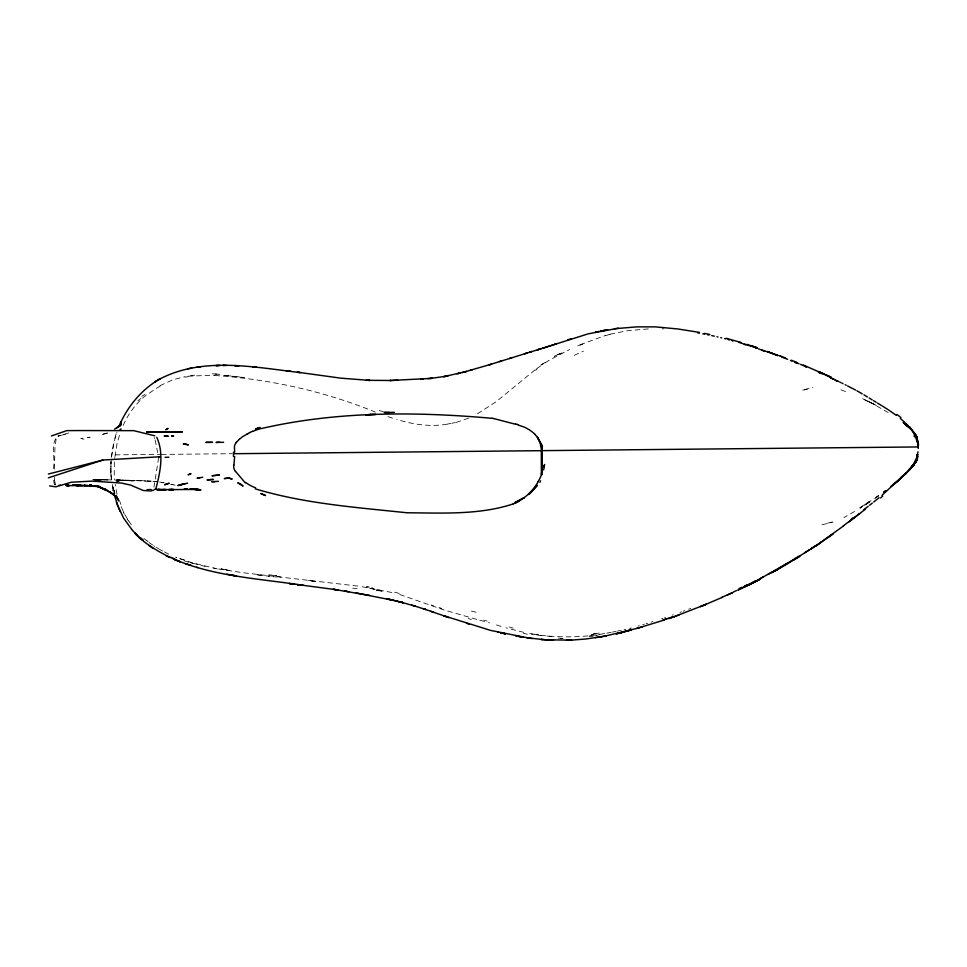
<?xml version="1.0" encoding="UTF-8"?>
<svg xmlns="http://www.w3.org/2000/svg" width="967" height="967" viewBox="0 0 967 967"><rect width="100%" height="100%" fill="white"/><g stroke="black" fill="none" stroke-linecap="round" stroke-linejoin="round"><path stroke-width="0.73" stroke-dasharray="4.83 3.63" d="M859.76 507.675L874.301 498.549M53.342 468.56C55.723 458.684 49.897 444.663 57.319 436.443M54.466 469.152L54.95 447.661L56.146 438.873M110.818 467.907L110.879 473.685L111.048 461.743M114.336 461.924L114.239 475.208A51.964 48.217 89.9 0 0 114.384 477.722L114.602 479.983M111 461.815L110.818 469.889M111.132 460.485L110.891 463.979L110.939 463.362M111.326 457.367L113.369 444.421L116.983 432.176M111.519 456.762L114.469 440.118M114.674 458.382L114.795 457.5M158.661 457.621L153.958 487.247M114.952 456.617L117.092 443.394L120.198 432.89M114.771 438.341L116.656 432.309M123.196 425.48C128.696 412.486 137.749 401.208 149.099 392.856M840.952 389.81L846.512 391.949M535.029 369.877L496.301 401.656L476.453 414.396M875.473 498.223L878.737 495.805M137.834 400.749L141.037 398.452M536.576 368.741L543.551 363.918M869.684 501.547L864.849 504.919L869.696 501.595M864.812 504.701L869.659 501.402M545.195 362.806L547.987 360.969A55.53 52.834 77 0 1 551.045 359.216L569.551 349.57M862.685 398.755L877.093 405.826L862.661 398.803M141.798 396.337L144.893 394.331M541.145 364.91L545.062 362.552M854.635 511.483L843.84 517.623M159.918 385.712L172.791 379.801L184.939 376.671M580.031 344.796L605.402 335.501M468.596 418.119L457.016 422.132A116.789 75.027 69.6 0 1 455.288 422.7M107.53 432.878L100.967 434.715L109.356 432.865M68.79 432.914L60.595 435.513M688.637 609.222L690.789 608.436M683.198 611.217L684.841 610.612M679.898 612.413L681.542 611.821M672.198 615.169L673.298 614.782M664.474 617.84L665.586 617.466M661.597 618.807L663.036 618.324M651.19 622.144L652.894 621.624M599.866 634.473L595.938 635.67L598.561 634.872M59.18 435.754L57.996 436.105L60.087 435.561M59.325 435.706L58.177 436.057L63.52 434.691M646.101 623.667L647.793 623.171M637.99 626.06L639.308 625.673M62.359 435.029L65.224 434.195L63.943 434.57M821.974 524.815L832.962 521.987M642.704 624.67L644.397 624.174M807.397 389.024L801.788 390.39L813.017 387.489M630.121 628.284L631.439 627.934M610.056 334.207L627.232 330.738L649.667 328.804M827.426 523.207L832.938 521.878M455.252 422.579L451.77 423.292M625.939 629.287L624.029 629.698M621.152 630.303L617.417 631.076M616.172 631.33L612.437 632.08M611.192 632.321L606.793 633.143M450.803 423.473L447.516 424.078M447.141 424.15C430.339 427.136 412.994 424.416 396.845 419.473M604.593 633.53C582.847 637.531 560.461 637.773 538.534 635.005M188.118 376.223L210.455 375.281A145.739 133.615 -68.7 0 1 214.892 375.583M589.06 636.685L593.23 636.226M190.547 375.559L194.718 375.208M151.251 489.254L147.31 489.338A92.832 50.224 -89.3 0 1 146.295 489.29M111.834 479.874L93.376 479.874M94.524 479.874L99.927 479.813L95.443 479.837L97.74 479.777M95.902 479.825L104.496 479.898M147.661 489.362L149.788 489.314L147.782 489.35M95.443 479.837L101.269 479.862L96.857 479.777L99.746 479.765M115.194 454.865L160.171 454.393M161.416 454.417L232.189 453.692M105.778 479.801L101.728 479.717L106.781 479.85M92.675 479.741L99.468 479.898M149.571 489.302L151.589 489.314M103.965 479.825L107.941 479.934M97.643 479.85L95.08 479.837L100.943 479.862M116.524 480.043L120.416 480.091L115.786 480.031L117.708 480.079M157.694 481.699L131.79 480.442L135.114 480.551M129.796 480.72L117.007 480.067M122.398 480.261L116.306 480.031L123.002 480.43L117.019 480.2L118.337 480.248M124.876 480.212L134.087 480.526L128.913 480.321M128.43 480.514L132.805 480.623L125.577 480.394L130.46 480.599L127.1 480.454M141.75 480.684L137.012 480.526M121.927 480.115L126.786 480.285M121.697 480.236L124.211 480.345M126.181 480.43L129.155 480.551M93.485 479.717L97.534 479.874M132.588 480.454L126.363 480.575M151.227 481.143L147.359 480.998L149.631 481.082M141.182 480.659L150.779 481.155M98.283 479.85L101.487 479.97M128.333 480.659L122.446 480.418L126.012 480.563M223.776 375.329L244.361 377.529L223.812 375.256L227.922 375.51M116.245 480.14L117.72 480.212M122.954 480.297L124.973 480.381L118.917 480.091M662.165 328.792L663.954 328.865M369.43 587.005L366.408 586.86L372.416 587.634M272.875 575.486L276.816 575.728L268.923 574.749M214.904 375.498C269.853 379.209 324.296 391.224 375.317 412.087M273.468 576.731L277.239 577.045M116.076 480.95L117.466 481.07M257.44 574.918L269.43 576.235L265.345 575.691M118.796 481.191L116.596 480.974L120.283 481.336M154.901 481.385L156.847 481.626M357.778 586.087L242.366 572.645L216.693 568.705M362.166 586.751L393.871 592.892M541.315 635.621L531.318 633.989M534.485 634.4L527.789 633.192M257.295 574.628L261.356 575.377M159.591 481.977L164.257 482.847M369.757 588.202L375.788 589.483L372.646 588.794M161.562 482.328L163.508 482.702M175.16 485.156L170.76 484.262M217.285 568.898L192.288 562.818L175.692 557.137M215.834 568.536L213.26 567.992M171.026 484.322L173.081 484.757M523.824 632.382L505.934 627.801M381.482 590.571L375.704 589.278M225.093 569.587L229.167 570.53L221.092 568.801L229.167 570.53M192.929 563.253L205.246 566.457M184.467 560.159L176.151 557.633M190.294 562.697L193.001 563.423M479.825 620.222L485.168 621.66M476.731 619.388L443.829 609.923L398.501 594.101M488.468 622.591L489.58 622.917M496.422 624.948L501.099 626.362M184.782 561.053L188.94 562.335M392.505 418.131L385.047 415.713M55.143 484.733L54.116 483.524L53.39 478.363M431.125 604.979L433.567 605.801M439.018 607.445L441.895 608.545M872.548 403.638L867.931 400.967L877.093 405.826M168.681 554.067L163.532 551.444M162.686 551.009L159.434 549.28M867.556 401.112L872.367 403.723M876.827 406.043L888.117 412.522M154.696 546.379L153.765 545.763M152.568 544.953L149.595 542.898A90.161 86.003 -71.6 0 1 149.075 542.378M146.972 540.928L143.986 538.498M131.355 524.779L128.551 520.766M127.535 519.134L124.634 514.142M154.2 437.483L154.708 438.571M123.873 512.679L123.353 511.652M123.111 511.12L120.295 504.714M55.53 484.624L54.926 482.231M115.013 493.243L113.296 488.492L114.481 492.179L113.768 489.918L113.997 490.68M113.296 488.492L113.574 489.35L112.861 487.017L113.574 489.35M113.163 488.009L112.305 484.552M117.055 494.379L115.206 484.527M113.224 491.151L111.713 483.548M155.095 439.925L157.645 452.459M113.018 490.209L113.199 490.982M111.507 479.584L110.915 473.794M111.241 479.064L110.867 472.537M54.636 480.019L54.478 477.372M110.879 473.685L110.83 471.038L110.83 471.715M54.877 482.255A27.354 14.771 -90 0 1 54.599 480.031M120.899 504.448A66.445 60.002 83.7 0 1 119.884 501.643M124.417 514.299A38.535 31.524 74.1 0 1 123.643 512.824M128.393 520.899A39.031 31.621 72.2 0 1 128.079 520.415M127.777 519.92A39.031 31.621 72.2 0 1 127.378 519.267M140.771 538.377A81.99 78.823 -77.3 0 1 138.789 536.625M136.867 534.787A81.99 78.823 -77.3 0 1 134.993 532.877M133.192 530.907A81.99 78.823 -77.3 0 1 131.331 528.731M148.048 541.617A90.161 86.003 -71.6 0 1 147.044 540.831M158.842 548.833A65.454 61.815 -85 0 1 157.101 547.793M156.63 547.503A65.454 61.815 -85 0 1 156.158 547.201M175.208 558.684A114.952 108.099 86.2 0 1 168.016 555.747M352.701 588.141A276.526 72.622 -6.7 0 1 357.089 588.746M394.657 592.191A320.15 152.967 -27.6 0 1 399.262 593.436M471.376 619.472A96.712 9.271 10.8 0 1 468.221 618.554M483.766 620.173A144.796 39.72 26.3 0 1 487.126 621.092M471.425 611.144A126.278 22.64 22.6 0 1 479.257 613.018M513.09 628.079A85.531 5.681 15 0 1 509.222 626.954M527.366 634.195A182.134 116.862 2.5 0 1 523.365 633.361M538.607 634.763A90.572 49.764 4.2 0 1 534.57 634.159M630.266 628.78A113.332 104.315 -4.7 0 1 628.925 629.118M605.439 335.646A140.662 138.499 -36.5 0 1 610.092 334.352M574.18 355.373A133.543 51.07 -22.6 0 1 583.403 351.239M541 365.03A70.059 4.714 -32.8 0 1 542.801 363.797M535.513 370.264A97.897 74.024 -5.4 0 1 537.072 369.14M383.597 411.894A285.579 29.3 23 0 1 379.354 410.504M184.963 377.178A105.016 92.191 -53.6 0 1 188.118 376.719M149.365 393.182A93.569 89.629 24.3 0 1 160.196 386.171M878.701 495.527L875.413 497.932L878.689 495.575M878.689 495.418L875.389 497.763L878.689 495.418M869.841 501.825L859.989 508.183L869.841 501.825M558.467 354.248L554.224 356.315L562.867 352.532L558.467 354.248M594.04 633.832L588.867 636.105L594.028 633.856L599.419 633.034L594.04 633.832M582.339 344.167L577.335 346.005L582.339 344.167M89.399 437.277L87.405 437.483L91.091 437.169L89.399 437.277M219.86 374.35L211.797 373.782L219.86 374.35M118.433 480.418L116.403 480.369L118.433 480.418M131.041 480.394L127.523 480.273L131.041 480.394M133.893 480.937L130.63 480.804L133.893 480.937M378.822 590.511L376.272 590.293L382.05 591.538L378.822 590.511M315.726 581.566L307.893 580.285L315.726 581.566M562.939 638.558L557.572 638.002L562.927 638.571M551.661 636.661L546.343 635.887L551.71 636.709M280.913 577.033L276.937 576.308L280.926 577.057M82.509 438.8L80.89 438.462L84.081 439.199L82.509 438.8M55.615 484.733L54.454 484.382L55.615 484.733"/><path stroke-width="1.45" d="M48.398 477.831L102.792 460.038L159.809 456.775L158.636 456.883M918.203 447.878L918.009 441.387M917.961 451.819L917.151 456.339M234.63 456.533L233.966 465.127M918.227 448.059L918.469 444.24L917.054 440.082M917.502 454.417L916.946 460.123L914.286 464.063L916.982 460.014L917.49 454.43L916.982 460.05L917.985 456.533M917.465 454.43L916.958 460.111L909.053 470.397L916.982 460.014L914.407 463.858M542.161 474.7L542.306 446.428L537.845 438.341M234.643 452.121L234.437 447.08A7.422 7.385 17.6 0 1 234.449 446.391L234.498 446.005A6.757 6.467 -57.6 0 1 235.972 443.067M544.058 466.021L544.155 465.369L543.925 466.783M544.626 464.462L543.623 469.938M541.133 474.048L541.375 471.739A42.27 41.641 -71.2 0 0 541.351 470.349L541.302 449.051L540.154 442.971A22.688 21.673 58 0 0 539.671 441.75L537.942 438.22A21.298 21.177 37.8 0 0 537.265 437.084M917.006 456.762L913.888 463.689L907.493 471.582M539.937 482.352L540.553 480.768M118.808 426.749C126.568 408.159 139.611 391.72 156.666 380.841L154.901 382.038L160.353 378.665L157.573 380.212M120.5 422.978L120.96 421.963M538.099 481.578L538.462 480.913A26.363 26.327 67.3 0 0 541.544 474.156M155.977 488.504C160.256 471.944 164.136 453.753 156.787 437.289M119.944 426L121.383 424.054L119.618 426.048M914.226 463.809L916.97 459.808L911.676 467.037M906.393 472.645L900.712 477.795L909.04 470.409L914.323 464.039L913.15 465.369M120.488 425.057L121.359 423.872L116.922 427.728L119.751 425.734L119.195 426.133M911.676 467.484L914.262 464.063L911.748 467.412L914.262 464.063L911.748 467.412L914.262 464.063L913.078 465.465M155.083 489.254L156.436 489.35L155.119 489.205M236.589 442.161L238.438 440.166A14.904 8.691 -43.9 0 1 239.333 439.284M906.55 472.573L897.727 481.252L890.68 486.558M900.954 478.024L894.27 483.887L906.417 473.177M903.782 475.28L881.989 495.273M51.42 435.984L66.759 430.605L80.89 430.557L133.736 430.653L154.805 435.815M239.345 439.308L241.593 437.483A23.244 20.053 -27.2 0 1 242.475 436.758L247.093 434.086M879.051 497.727L873.721 502.006M872.331 503.094L869.563 505.257M860.533 512.933L865.465 509.089M884.08 492.227L885.953 490.752M868.173 506.333L863.99 509.549M843.272 525.903L848.639 521.817M843.707 525.806L816.341 545.569M851.214 519.194L853.051 517.828M821.66 541.786L816.438 545.581L833.034 533.869L827.498 537.87M153.91 489.991L151.021 490.982L143.273 490.511L130.666 485.096L121.31 483.041L91.95 481.107L71.171 482.231L55.941 486.824L49.619 485.905M816.136 545.557L799.346 556.218M114.565 429.155L117.805 427.112M797.255 556.992L798.391 556.255M794.959 558.479L796.107 557.741M792.662 559.953L793.81 559.216M789.556 561.936L790.365 561.416M804.846 552.737L809.306 549.885M777.843 568.717L788.734 562.456M776.731 569.345L749.352 584.757L760.461 579.015L738.002 590.063L754.743 581.868L743.418 587.211M787.09 563.495L778.29 568.753M788.335 563.169L799.673 556.339M794.016 559.808L799.649 556.315M788.008 562.963L793.617 559.615M777.202 569.841L788.383 563.181M158.479 379.717C201.994 356.291 253.644 367.134 300.217 372.585L297.28 372.162L340.819 378.157L370.047 380.43L366.36 380.224M519.086 501.039L515.351 502.985M777.178 569.382L774.954 570.615M514.662 503.481L519.581 500.737M767.871 574.495L770.228 573.213M760.364 579.015L743.514 587.392M248.301 433.434L250.078 432.539M760.751 578.23L763.132 576.997M754.635 581.554L743.369 587.042M753.172 582.025L755.964 580.647M744.687 586.038L747.527 584.721M738.993 588.637L741.846 587.344M733.433 591.949L736.781 590.45M727.087 595.08L732.684 592.59L721.551 597.497M722.385 597.316L700.471 606.635L705.874 604.399M706.091 604.315L673.794 616.813L679.354 614.807M252.58 431.403L256.666 429.88A68.319 67.678 84.1 0 1 259.676 428.937C335.597 411.156 414.71 411.458 491.985 418.312M513.296 503.892C479.245 515.145 442.354 512.993 406.974 512.776C356.17 507.385 304.351 503.662 255.264 488.843M121.165 428.949L120.005 429.396M669.176 618.421L674.156 616.68L668.741 618.542M491.502 364.088L489.266 364.837L501.776 360.884L499.395 361.622M546.609 346.996L542.257 348.362L588.238 333.833L618.372 328.212M554.091 344.518L556.641 343.648L555.227 344.119M663.87 620.161L636.927 628.393L642.281 626.882M511.785 357.79L509.621 358.491L527.1 353.015L524.465 353.862M525.71 353.463L543.611 347.927M672.428 617.006L662.939 620.052L667.025 618.771M500.749 361.199L510.636 358.177M567.653 339.864L571.014 338.788M531.983 351.48L529.408 352.314L530.665 351.903M553.861 344.651L547.274 346.754M541.315 348.628L537.35 349.849L538.897 349.365M490.16 364.523L462.117 372.609M470.01 370.446L472.307 369.793M636.927 628.393L604.834 636.153M48.35 474.048L102.78 460.099M464.946 371.872L466.481 371.485L443.768 376.647L448.011 375.885L446.416 376.175M744.276 344.059L749.933 345.848M456.98 373.818L459.796 373.177L458.346 373.504M199.976 477.577L197.075 478.242L202.768 477.251M185.132 483.693L182.727 484.165L187.61 483.149M599.008 331.367L595.273 332.189L596.651 331.886M187.538 368.85L191.671 368.016M180.358 484.697L182.69 484.262M606.357 330.061L600.289 331.101L607.663 329.82M600.253 636.927L606.128 635.923L585.917 639.006L570.735 640.166L566.42 640.251L571.642 640.13L545.243 639.791L526.93 637.749L532.249 638.558M595.321 637.664L601.547 636.721M445.521 376.344L430.339 378.435L389.858 380.527L397.655 380.236M200.798 366.735L196.712 367.267M614.323 328.744L636.902 326.87L655.288 326.87L677.613 328.937L699.54 332.406M165.804 435.766L164.197 435.948L168.282 436.165L166.711 436.165M60.498 485.253L58.709 485.313M218.433 481.336L211.64 481.699L214.807 481.663M219.533 442.161L216.04 442.451L223.619 442.282M430.339 378.435L432.213 378.278L427.583 378.629M168.887 457.198L165.055 457.355M420.609 379.137L423.22 378.979L422.398 379.028M84.806 485.398L77.674 485.519L100.097 486.631L91.031 485.748L97.607 486.353L95.249 485.918M218.639 365.526L215.907 365.611L220.162 365.478M384.503 412.534L394.415 412.341M190.837 488.988L193.847 488.903L189.895 489L200.918 489.822L192.179 488.903M171.534 489.604L168.476 489.64L173.601 489.556L163.532 489.592L166.529 489.653M66.167 485.627L82.4 485.519M172.38 489.58L169.358 489.628L170.458 489.628M390.728 380.478L368.415 380.333M158.346 431.85L147.613 431.838L163.471 431.85M224.417 365.453L222.894 365.466L227.04 365.429M159.966 431.886L162.154 431.862L147.528 431.85M233.845 453.704L541.242 450.682M543.176 450.634L918.142 446.947M156.376 489.604L165.49 489.628L158.842 489.58L164.499 489.616M179.995 431.898L182.231 431.874L176.49 431.911M150.223 431.898L147.697 431.886L154.394 431.874M182.038 431.874L151.033 431.874L162.686 431.874M152.145 431.886L148.725 431.862L155.941 431.898M171.401 431.886L180.95 431.886L179.161 431.874M173.528 489.592L171.171 489.604L194.899 489.483L191.176 488.794M161.755 431.886L178.061 431.874M176.695 431.862L159.096 431.874L160.522 431.874M151.517 431.886L153.149 431.886M160.667 431.85L159.217 431.85L169.709 431.886L160.099 431.898M147.105 431.874L150.731 431.85M149.873 431.826L158.89 431.874L157.488 431.874M147.274 431.874L150.937 431.814M153.535 431.874L154.962 431.874L146.875 431.814L153.741 431.886M154.152 431.85L155.566 431.85M170.289 431.874L175.498 431.874L171.8 431.862M152.049 431.85L153.427 431.85M147.6 431.911L151.662 431.838M151.251 431.826L157.403 431.911M171.207 431.874L172.61 431.874M164.015 431.886L164.922 431.886L162.021 431.85L163.641 431.898M153.112 431.886L160.135 431.911L156.642 431.838M167.46 431.874L168.935 431.874L163.278 431.85L164.704 431.862M174.954 431.911L166.324 431.778L172.138 431.874M158.201 489.604L159.422 489.616M164.305 431.898L156.485 431.886L157.875 431.85M149.027 431.874L147.032 431.814M172.984 431.862L174.108 431.874M155.179 431.826L159.434 431.862M88.251 485.482L83.924 485.386L86.281 485.446M549.824 640.045L553.571 640.154M384.358 412.341L389.532 412.51M237.507 365.731L234.691 365.635L239.091 365.804M546.379 639.852L550.997 640.057L541.133 639.465L542.342 639.55M191.261 488.77L200.084 489.785L192.868 489.012L197.872 489.894L195.926 489.628M252.327 366.783L256.352 367.182L253.886 366.94M288.831 371.014L286.075 370.712L290.571 371.219M303.07 585.301L297.195 584.6L303.07 585.301C248.93 576.912 188.867 575.885 143.551 541.29M301.293 585.083L334.908 589.519L338.438 590.051L333.156 589.266L369.817 595.442M197.232 489.604L191.43 488.794L194.681 489.254M528.248 637.954L490.511 630.387L443.599 615.677L446.077 616.608M346.186 591.248L344.506 590.97L348.857 591.695M519.098 636.528L523.763 637.301L522.555 637.096M356.207 592.964L394.5 600.604M232.37 575.244L236.613 576.006L226.822 574.18M697.618 332.853L699.371 333.168M191.611 488.843L194.536 489.375L192.01 488.903M515.544 635.863L520.427 636.769M702.852 333.82L704.592 334.159M493.932 418.614L515.725 424.308M94.899 485.797L98.586 486.522L96.857 486.232L106.974 490.45L103.711 489M707.663 334.763L709.004 335.029M704.435 333.385L709.814 334.473M504.049 633.53L505.415 633.82L500.543 632.756L505.415 633.82M711.664 335.585L714.323 336.153M388.25 599.117L389.713 599.455M497.92 632.176L498.754 632.37M716.97 336.746L717.925 336.963M396.833 601.148L395.467 600.821L403.215 602.707L386.643 598.67L392.989 600.253M403.215 602.707L401.716 602.356L415.387 606.236L411.773 605.112M398.827 601.655L400.29 602.006M720.753 337.64L721.696 337.882M196.688 567.266L197.812 567.569M724.513 338.607L725.721 338.933M726.096 338.257L741.363 342.56M728.151 339.61L729.36 339.961M731.777 340.65L732.986 341.013M191.067 565.344L185.809 563.809L186.788 564.099M743.877 344.252L745.811 344.832M518.227 425.081L522.361 426.447A37.205 35.888 29.1 0 1 524.634 427.245L526.858 428.454A33.772 33.772 0 0 1 534.775 434.123M738.764 342.306L742.898 343.623M466.553 623.316L469.454 624.247M414.698 606.019L425.855 609.561L424.767 609.198M430.653 611.301L433.712 612.316L423.558 608.739M746.862 344.361L757.354 347.866L752.048 346.065M755.602 347.951L757.076 348.434M758.563 348.93L760.038 349.413M761.513 349.909L763.725 350.646M764.837 351.021L765.937 351.396M444.349 615.967L432.805 612.014M767.049 351.77L769.248 352.52M770.361 352.907L771.787 353.414M779.402 355.675L780.744 356.17M773.213 353.922L774.652 354.442M445.243 616.305L448.906 617.635M776.078 354.974L777.504 355.493M760.993 349.909L765.151 351.444M794.886 362.238L799.117 363.822M779.958 355.88L785.845 358.104M781.759 357.113L784.66 358.225M791.296 360.207L796.748 362.335M916.341 436.866L917.864 440.771M786.111 358.793L787.561 359.361M790.45 360.498L791.9 361.066M795.225 362.395L797.11 363.145M803.323 365.006L830.919 377.178M804.617 366.215L806.49 367.001M800.531 364.354L806.007 366.735M818.384 372.15L821.72 373.6M824.392 374.193L819.23 371.92L829.323 376.598M818.59 372.331L821.454 373.48M825.939 374.918L831.366 377.384M165.937 555.759L169.648 557.463M833.01 378.883L834.594 379.62M837.773 381.119L838.824 381.614M105.294 489.749L106.757 490.39L102.889 488.432L113.332 494.161L107.881 490.934M829.42 377.178L833.784 379.282L831.04 377.988M839.876 382.122L840.927 382.642M841.979 383.15L843.031 383.669M845.134 384.697L846.173 385.217M847.539 385.906L855.626 390.088M837.748 381.361L835.065 380.007L837.712 381.385M856.955 390.813L862.213 393.823M863.954 394.85L867.411 396.941M872.198 399.867L869.14 397.993M877.528 403.094L881.517 405.524M873.527 400.676L876.199 402.296M882.388 406.055L887.525 409.283M109.718 491.877L117.164 497.884L115.46 495.89L116.91 497.751L115.943 496.506M888.371 409.839L896.361 415.387M905.269 424.029L903.42 422.652L908.134 426.459L903.565 422.555C908.569 427.184 916.124 431.898 916.885 439.187L916.547 436.492L913.755 432.805L916.462 436.915M911.023 429.203L903.432 422.567L910.89 429.082L916.511 436.371L910.346 428.163M149.015 545.497L153.185 548.494M903.456 422.555L905.39 423.884M140.856 538.087L143.152 539.937M908.303 426.604L905.559 423.981M900.289 418.433L904.58 422.18M142.741 540.613L132.479 530.46L123.607 518.107L117.853 505.971L113.719 493.073L114.058 494.367M141.593 539.671L139.212 537.592L140.07 538.377M905.728 423.268L909.512 427.16M245.328 482.896L235.585 471.449M138.221 536.661L134.884 533.18L137.157 535.573M913.61 432.672L916.474 436.347L913.597 432.696L916.462 436.347L913.73 432.781L915.544 435.96M115.46 495.89L118.929 500.954L117.164 497.981M917.453 442.233L916.607 436.588M542.197 445.811L537.688 437.435M117.889 499.25L116.125 495.866M116.221 496.107L116.753 497.219M118.506 507.59L120.138 511.446M116.403 502.139L117.853 505.971M917.864 443.986L918.094 445.751A14.723 14.009 -79.5 0 1 918.167 447.129M916.535 436.468L916.873 439.175M916.837 436.975L917.514 442.959M233.458 452.181A55.566 35.574 89.9 0 1 233.446 456.46M235.452 471.545A9.706 9.537 5.5 0 1 233.7 465.103M255.626 487.839A35.96 34.619 18 0 1 245.691 482.448M515.302 502.876A45.135 43.757 -25.4 0 1 513.247 503.771M519.074 501.003A48.592 48.435 -33 0 0 521.225 499.673L522.651 498.742A51.892 51.771 -34.9 0 0 538.196 481.626M534.691 434.219A18.47 18.18 45.4 0 1 537.181 437.132M517.937 424.622A116.91 3.578 17.2 0 1 515.653 423.909M491.998 418.264A38.982 38.922 -30 0 1 493.944 418.566M250.03 432.418A49.8 45.945 -38.8 0 1 252.532 431.294M247.129 434.147A51.577 51.021 -62.5 0 1 248.338 433.494M236.081 442.511A24.405 20.827 -54.2 0 1 236.456 442.052M882.738 496.119A115.653 82.243 -39.9 0 1 880.55 497.969M907.59 471.678A27.668 23.45 -46.7 0 1 906.647 472.67M915.133 436.141A21.782 19.267 62.8 0 1 916.607 440.178M909.766 426.918A23.389 18.615 50.9 0 1 910.624 427.946M904.23 422.603A63.774 45.316 45.5 0 1 905.366 423.679M896.953 414.529A76.768 75.221 57.3 0 1 900.966 417.587M537.338 485.386L528.828 494.488L537.338 485.386M900.761 478.109L897.654 481.252L900.761 478.109M903.674 475.293L900.724 478.049L906.405 473.044L903.674 475.293M854.441 517.55L848.978 521.793L859.784 513.441L854.441 517.55M885.905 490.692L883.911 492.203L885.905 490.752M166.892 428.985L165.695 429.771L168.077 428.393L166.892 428.985M816.1 545.521L810.443 549.208L816.1 545.521M524.356 497.57L514.855 502.671L524.356 497.57M777.033 569.744L771.34 572.802L777.045 569.768M257.693 428.067L255.433 429.13L260.111 427.487L257.693 428.067M168.899 483.319L164.704 484.697L168.899 483.319M190.777 473.806L188.094 474.809L190.777 473.854M180.249 484.878L177.843 485.543L182.618 484.334L180.249 484.878M631.052 629.988L620.935 632.684L631.052 629.988M621.781 632.575L616.245 633.844L621.781 632.575M370.615 414.396L365.804 415L375.534 414.456L370.615 414.396M219.183 475.002L212.232 475.764L219.183 475.002M210.238 479.559L207.059 479.946L213.405 479.439L210.238 479.559M228.768 478.049L224.308 478.58L228.768 478.097L232.189 479.064L228.768 478.049M74.894 485.096L72.211 485.361L80.732 484.987L74.894 485.096M171.788 435.96L173.48 435.984L171.788 435.96M176.792 431.898L175.172 431.995L179.064 432.007L176.792 431.898M212.486 442.33L206.152 442.378L212.486 442.33M159.156 489.507L157.186 489.568L159.156 489.507M67.895 485.011L65.865 485.071L67.895 485.011M75.764 485.519L78.218 485.531L75.764 485.519M68.802 485.543L66.723 485.603L69.467 485.555L68.802 485.543M187.477 489.217L184.153 489.242L187.477 489.217M193.775 489.048L190.487 488.939L194.826 489.169L191.804 488.951L193.847 489.121M94.464 485.93L90.04 485.664L94.464 485.93M91.381 485.144L89.58 484.975L91.381 485.144M185.664 444.083L183.246 443.865L188.396 444.917L185.664 444.083M294.73 584.31L289.326 583.524L294.73 584.31M756.061 347.6L750.634 345.775L756.085 347.612M106.696 490.003L104.049 488.806L106.696 490.003M772.621 353.463L767.085 351.456L778.121 355.602L772.633 353.475M180.007 561.742L174.423 559.53L180.007 561.742M265.49 495.503L260.86 493.545L265.49 495.503M101.366 487.767L99.516 486.957L103.421 488.794L101.366 487.767M240.674 484.225L237.785 482.751L243.08 486.038L240.674 484.225M915.398 436.891L914.02 435.887L916.245 437.531L915.398 436.891M916.776 436.854L915.991 436.19L916.801 436.891"/></g></svg>
